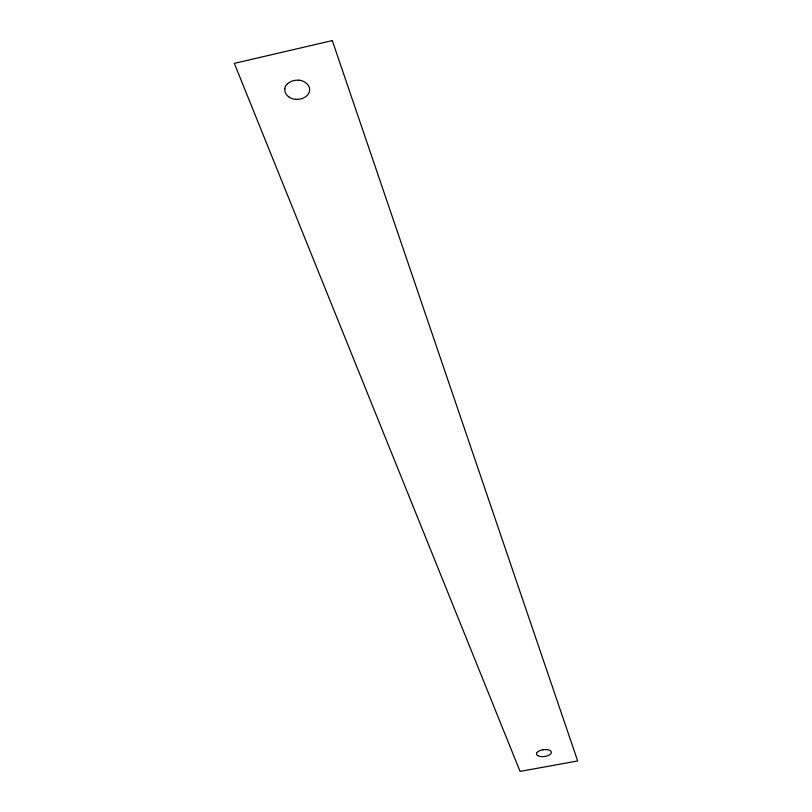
<?xml version="1.0" encoding="UTF-8"?>
<svg xmlns="http://www.w3.org/2000/svg" width="812" height="812" viewBox="0 0 812 812"><rect width="100%" height="100%" fill="white"/><g stroke="black" fill="none" stroke-linecap="round" stroke-linejoin="round"><path stroke-width="1.22" d="M537.686 755.637A7.47 3.471 -7.5 0 1 537.168 752.369M542.71 749.791A7.47 3.471 -7.5 0 0 539.939 750.582A7.409 3.451 -7.5 0 0 537.27 752.379M547.014 749.618A7.47 3.471 -7.5 0 1 550.191 750.603A7.409 3.451 -7.5 0 1 550.678 753.881A7.47 3.471 -7.5 0 1 547.907 755.657A7.409 3.451 -7.5 0 1 537.788 755.627M542.741 749.821A7.409 3.451 -7.5 0 1 547.044 749.649M295.751 99.308A12.413 9.592 -1.2 0 0 306.713 95.887A12.505 9.663 -1.2 0 0 309.565 90.853A12.413 9.592 -1.2 0 0 305.241 82.388A12.505 9.663 -1.2 0 0 298.694 80.124M289.305 97.217A12.413 9.592 -1.2 0 1 284.9 88.782M287.681 83.727A12.413 9.592 -1.2 0 1 298.745 80.246M295.659 99.328A12.505 9.663 -1.2 0 1 289.163 97.217M284.738 88.711A12.505 9.663 -1.2 0 1 287.549 83.626M332.301 40.6L234.333 63.366L520.066 771.4L577.667 760.966L332.301 40.6"/></g></svg>
